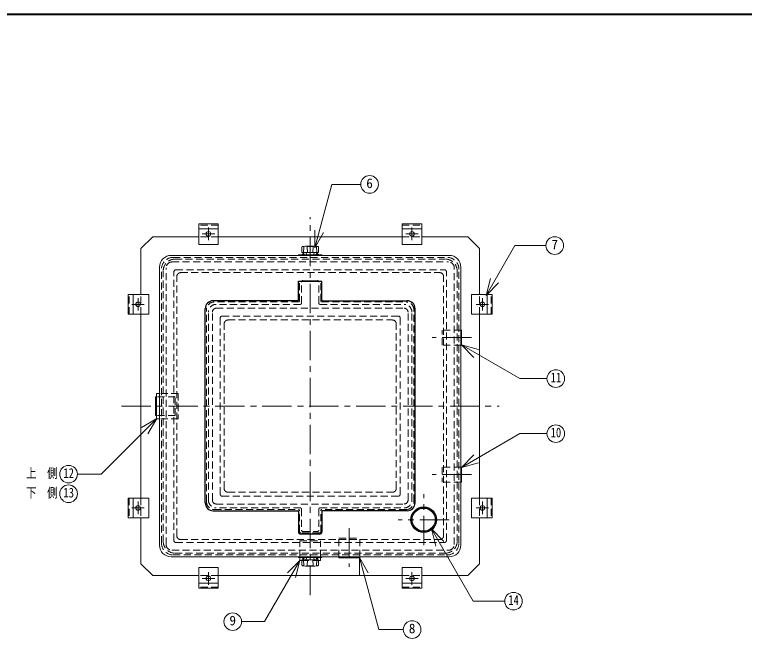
# Model space of a CAD drawing. Units: millimetres at full size, sheet at 1:15; details may follow other scales. Extents: x -3127 to 2948, y -2102 to 2112.
# Drawn here: x -844 to 1020, y 519 to 2112 of the extents above; entities that cross this region are included whole.
import ezdxf
from ezdxf.enums import TextEntityAlignment as Align

# ---------------------------------------------------------------- set-up
doc = ezdxf.new("R2010")
doc.units = ezdxf.units.MM
doc.header["$LTSCALE"] = 15
doc.linetypes.add('CHAIN1', pattern=[8, 5, -1, 1, -1])
doc.linetypes.add('DASHED1', pattern=[1.8, 1.2, -0.6])
doc.layers.add('0-0_ﾚｲﾔ1', color=7, linetype='Continuous', lineweight=18)
doc.styles.add('ＭＳ ゴシック', font='')
doc.styles.get('ＭＳ ゴシック').set_extended_font_data('MS Gothic')

msp = doc.modelspace()

# ---------------------------------------------------------------- linework, layer by layer
at = {"layer": '0-0_ﾚｲﾔ1', "color": 1, "lineweight": 40}
msp.add_line((2948.42, 2112.5), (-3126.58, 2112.5), dxfattribs=at)
at = {"layer": '0-0_ﾚｲﾔ1'}
for p, q in [((-77.42, 1517.2), (-34.11, 1678.84)), ((40.17, 1678.84), (-34.11, 1678.84)), ((-324.08, 1565), (-374.08, 1565)), ((-374.08, 1565), (-374.08, 1525)), ((-324.08, 1565), (-324.08, 1525)), ((-77.42, 1517.2), (-77.42, 1562.2)), ((-77.42, 1517.2), (-54.92, 1556.18)), ((145.92, 1565), (195.92, 1565)), ((145.92, 1565), (145.92, 1525)), ((195.92, 1565), (195.92, 1525)), ((-324.08, 1525), (-374.08, 1525)), ((-110.54, 1505.52), (-110.12, 1518.67)), ((-100.84, 1520.99), (-108.22, 1520.6)), ((-106.01, 1505), (-105.53, 1519.55)), ((-100.32, 1521), (-77.84, 1521)), ((-95.93, 1505), (-96.42, 1519.55)), ((-82.22, 1505), (-81.74, 1519.55)), ((-77.32, 1520.99), (-69.93, 1520.6)), ((-72.14, 1505), (-72.63, 1519.55)), ((-67.62, 1505.52), (-68.04, 1518.67)), ((145.92, 1525), (195.92, 1525)), ((360.25, 1395.23), (433.8, 1522.62)), ((513.37, 1522.62), (433.8, 1522.62)), ((265.92, 1497.5), (-444.08, 1497.5)), ((-119.08, 1497.5), (-119.08, 1499)), ((-59.08, 1499), (-119.08, 1499)), ((-110.04, 1505), (-68.12, 1505)), ((-104.08, 1501), (-109.08, 1501)), ((-109.08, 1501), (-109.08, 1499)), ((-106.58, 1501), (-106.58, 1499)), ((-105.08, 1501), (-105.08, 1502.52)), ((-104.08, 1501), (-104.08, 1499)), ((-98.62, 1499.46), (-99.08, 1505)), ((-79.54, 1499.46), (-79.08, 1505)), ((-74.08, 1501), (-69.08, 1501)), ((-74.08, 1501), (-74.08, 1499)), ((-73.08, 1501), (-73.08, 1502.52)), ((-71.58, 1501), (-71.58, 1499)), ((-69.08, 1501), (-69.08, 1499)), ((-59.08, 1497.5), (-59.08, 1499)), ((-474.08, 1467.5), (-474.08, 757.5)), ((295.92, 1467.5), (295.92, 757.5)), ((360.25, 1395.23), (371.89, 1438.69)), ((360.25, 1395.23), (392.07, 1427.05)), ((-541.58, 1347.5), (-541.58, 1397.5)), ((-541.58, 1397.5), (-501.58, 1397.5)), ((-501.58, 1347.5), (-501.58, 1397.5)), ((323.42, 1347.5), (323.42, 1397.5)), ((363.42, 1397.5), (323.42, 1397.5)), ((363.42, 1347.5), (363.42, 1397.5)), ((-541.58, 1347.5), (-501.58, 1347.5)), ((363.42, 1347.5), (323.42, 1347.5)), ((295.92, 1306.5), (297.77, 1306.5)), ((297.77, 1306.5), (297.77, 1268.5)), ((295.92, 1268.5), (297.77, 1268.5)), ((297.48, 1268.92), (329.3, 1237.1)), ((297.48, 1268.92), (446.63, 1182.81)), ((297.48, 1268.92), (340.95, 1257.27)), ((446.63, 1182.81), (516.01, 1182.81)), ((-482.18, 1145), (-482.18, 1080)), ((-474.08, 1145), (-482.18, 1145)), ((-481.15, 1080.81), (-623.28, 938.69)), ((-481.15, 1080.81), (-520.12, 1058.31)), ((-481.15, 1080.81), (-503.65, 1041.84)), ((-474.08, 1080), (-482.18, 1080)), ((297.48, 956.09), (329.3, 987.91)), ((295.92, 956.5), (297.77, 956.5)), ((297.48, 956.09), (340.95, 967.74)), ((297.77, 918.5), (297.77, 956.5)), ((-623.28, 938.69), (-684.06, 938.69)), ((295.92, 918.5), (297.77, 918.5)), ((-541.58, 877.5), (-541.58, 827.5)), ((-541.58, 877.5), (-501.58, 877.5)), ((-501.58, 877.5), (-501.58, 827.5)), ((323.42, 877.5), (323.42, 827.5)), ((363.42, 877.5), (323.42, 877.5)), ((363.42, 877.5), (363.42, 827.5)), ((-541.58, 827.5), (-501.58, 827.5)), ((363.42, 827.5), (323.42, 827.5)), ((220.68, 798.72), (232.32, 755.25)), ((220.68, 798.72), (252.5, 766.9)), ((265.92, 727.5), (-444.08, 727.5)), ((-119.08, 727.5), (-119.08, 726)), ((-59.08, 727.5), (-59.08, 726)), ((-15.58, 727.5), (-15.58, 725.4)), ((37.42, 727.5), (37.42, 725.4)), ((-115.38, 718.45), (-147.2, 686.64)), ((-115.38, 718.45), (-127.03, 674.99)), ((-59.08, 726), (-119.08, 726)), ((-110.54, 719.49), (-110.12, 706.34)), ((-110.04, 720), (-68.12, 720)), ((-109.08, 724), (-109.08, 726)), ((-104.08, 724), (-109.08, 724)), ((-108.08, 724), (-108.08, 722.49)), ((-108.08, 722.49), (-105.08, 722.49)), ((-106.58, 724), (-106.58, 726)), ((-106.01, 720), (-105.53, 705.46)), ((-105.08, 724), (-105.08, 722.49)), ((-104.08, 724), (-104.08, 726)), ((-98.62, 725.55), (-99.08, 720)), ((-95.93, 720), (-96.42, 705.46)), ((-82.22, 720), (-81.74, 705.46)), ((-79.54, 725.55), (-79.08, 720)), ((-74.08, 724), (-74.08, 726)), ((-74.08, 724), (-69.08, 724)), ((-73.08, 724), (-73.08, 722.49)), ((-72.14, 720), (-72.63, 705.46)), ((-71.58, 724), (-71.58, 726)), ((-69.08, 724), (-69.08, 726)), ((-67.62, 719.49), (-68.04, 706.34)), ((-15.58, 725.4), (37.42, 725.4)), ((36.75, 725.97), (36.75, 680.97)), ((36.75, 725.97), (59.25, 687)), ((36.75, 725.97), (86.11, 541.78)), ((-324.08, 700), (-374.08, 700)), ((-374.08, 660), (-374.08, 700)), ((-324.08, 660), (-324.08, 700)), ((-100.84, 704.02), (-108.22, 704.41)), ((-100.32, 704), (-77.84, 704)), ((-77.32, 704.02), (-69.93, 704.41)), ((145.92, 700), (195.92, 700)), ((145.92, 660), (145.92, 700)), ((195.92, 660), (195.92, 700)), ((-324.08, 660), (-374.08, 660)), ((145.92, 660), (195.92, 660)), ((148.89, 541.78), (86.11, 541.78))]:
    msp.add_line(p, q, dxfattribs=at)
at = {"layer": '0-0_ﾚｲﾔ1', "color": 4, "linetype": 'CHAIN1', "lineweight": 9}
for p, q in [((-89.08, 630), (-89.08, 1595)), ((-349.08, 1568.5), (-349.08, 1536.5)), ((170.92, 1568.5), (170.92, 1536.5)), ((-365.08, 1552.5), (-333.08, 1552.5)), ((186.92, 1552.5), (154.92, 1552.5)), ((-529.08, 1388.5), (-529.08, 1356.5)), ((350.92, 1388.5), (350.92, 1356.5)), ((-545.08, 1372.5), (-513.08, 1372.5)), ((366.92, 1372.5), (334.92, 1372.5)), ((322.77, 1287.5), (222.77, 1287.5)), ((-571.58, 1112.5), (393.42, 1112.5)), ((322.77, 937.5), (222.77, 937.5)), ((200.92, 757.5), (200.92, 887.5)), ((-529.08, 836.5), (-529.08, 868.5)), ((350.92, 836.5), (350.92, 868.5)), ((-545.08, 852.5), (-513.08, 852.5)), ((366.92, 852.5), (334.92, 852.5)), ((265.92, 822.5), (135.92, 822.5)), ((10.92, 800.4), (10.92, 702.4)), ((-365.08, 672.5), (-333.08, 672.5)), ((-349.08, 656.5), (-349.08, 688.5)), ((186.92, 672.5), (154.92, 672.5)), ((170.92, 656.5), (170.92, 688.5))]:
    msp.add_line(p, q, dxfattribs=at)
at = {"layer": '0-0_ﾚｲﾔ1', "color": 4, "lineweight": 9}
for p, q in [((-324.08, 1577.8), (-374.08, 1577.8)), ((-374.08, 1565), (-374.08, 1577.8)), ((-324.08, 1565), (-324.08, 1577.8)), ((145.92, 1577.8), (195.92, 1577.8)), ((145.92, 1565), (145.92, 1577.8)), ((195.92, 1565), (195.92, 1577.8)), ((-521.58, 1515), (-491.58, 1545)), ((-491.58, 1545), (-374.08, 1545)), ((-324.08, 1545), (145.92, 1545)), ((195.92, 1545), (313.42, 1545)), ((313.42, 1545), (343.42, 1515)), ((-521.58, 1397.5), (-521.58, 1515)), ((343.42, 1397.5), (343.42, 1515)), ((-554.37, 1347.5), (-554.37, 1397.5)), ((-541.58, 1397.5), (-554.37, 1397.5)), ((363.42, 1397.5), (376.21, 1397.5)), ((376.21, 1347.5), (376.21, 1397.5)), ((-541.58, 1347.5), (-554.37, 1347.5)), ((-521.58, 877.5), (-521.58, 1347.5)), ((343.42, 877.5), (343.42, 1347.5)), ((363.42, 1347.5), (376.21, 1347.5)), ((-484.18, 1089), (-484.18, 1136)), ((-482.18, 1136), (-484.18, 1136)), ((-482.18, 1089), (-484.18, 1089)), ((-554.37, 877.5), (-554.37, 827.5)), ((-541.58, 877.5), (-554.37, 877.5)), ((363.42, 877.5), (376.21, 877.5)), ((376.21, 877.5), (376.21, 827.5)), ((-541.58, 827.5), (-554.37, 827.5)), ((-521.58, 710), (-521.58, 827.5)), ((343.42, 710), (343.42, 827.5)), ((363.42, 827.5), (376.21, 827.5)), ((-491.58, 680), (-521.58, 710)), ((-67.66, 718.24), (-62.58, 718.24)), ((-62.58, 718.24), (-62.58, 726)), ((343.42, 710), (313.42, 680)), ((-374.08, 680), (-491.58, 680)), ((145.92, 680), (-324.08, 680)), ((313.42, 680), (195.92, 680)), ((-374.08, 660), (-374.08, 647.21)), ((-324.08, 660), (-324.08, 647.21)), ((145.92, 660), (145.92, 647.21)), ((195.92, 660), (195.92, 647.21)), ((-324.08, 647.21), (-374.08, 647.21)), ((145.92, 647.21), (195.92, 647.21))]:
    msp.add_line(p, q, dxfattribs=at)
at = {"layer": '0-0_ﾚｲﾔ1', "color": 4, "linetype": 'DASHED1', "lineweight": 9}
for p, q in [((-324.08, 1574.94), (-374.08, 1574.94)), ((145.92, 1574.94), (195.92, 1574.94)), ((-324.08, 1545), (-374.08, 1545)), ((145.92, 1545), (195.92, 1545)), ((-439.08, 1492.5), (260.92, 1492.5)), ((-442.27, 1480.69), (264.11, 1480.69)), ((-434.57, 1487.99), (256.41, 1487.99)), ((-469.08, 762.5), (-469.08, 1462.5)), ((-464.57, 767.02), (-464.57, 1457.99)), ((-457.27, 759.32), (-457.27, 1465.69)), ((-437.27, 769.32), (-437.27, 1455.69)), ((-432.27, 1460.69), (254.11, 1460.69)), ((259.11, 769.32), (259.11, 1455.69)), ((279.11, 759.32), (279.11, 1465.69)), ((286.41, 767.02), (286.41, 1457.99)), ((290.92, 762.5), (290.92, 1462.5)), ((-429.97, 781.61), (-429.97, 1443.4)), ((-419.97, 1453.4), (241.81, 1453.4)), ((251.81, 781.61), (251.81, 1443.4)), ((-551.52, 1347.5), (-551.52, 1397.5)), ((-521.58, 1347.5), (-521.58, 1397.5)), ((343.42, 1347.5), (343.42, 1397.5)), ((373.36, 1347.5), (373.36, 1397.5)), ((247.77, 1268.5), (247.77, 1306.5)), ((295.92, 1306.5), (247.77, 1306.5)), ((295.92, 1268.5), (247.77, 1268.5)), ((-426.18, 1145), (-474.08, 1145)), ((-426.18, 1145), (-426.18, 1080)), ((-434.18, 1136), (-482.18, 1136)), ((-434.18, 1089), (-434.18, 1136)), ((-434.18, 1089), (-482.18, 1089)), ((-426.18, 1080), (-474.08, 1080)), ((247.77, 956.5), (247.77, 918.5)), ((295.92, 956.5), (247.77, 956.5)), ((295.92, 918.5), (247.77, 918.5)), ((-551.52, 877.5), (-551.52, 827.5)), ((-521.58, 877.5), (-521.58, 827.5)), ((343.42, 877.5), (343.42, 827.5)), ((373.36, 877.5), (373.36, 827.5)), ((-419.97, 771.61), (241.81, 771.61)), ((-115.58, 768.24), (-62.58, 768.24)), ((-115.58, 726), (-115.58, 768.24)), ((-62.58, 726), (-62.58, 768.24)), ((-15.58, 775.4), (37.42, 775.4)), ((-15.58, 727.5), (-15.58, 775.4)), ((37.42, 727.5), (37.42, 775.4)), ((-432.27, 764.32), (254.11, 764.32)), ((-442.27, 744.32), (264.11, 744.32)), ((-439.08, 732.5), (260.92, 732.5)), ((-434.57, 737.02), (256.41, 737.02)), ((-110.5, 718.24), (-67.66, 718.24)), ((-324.08, 680), (-374.08, 680)), ((145.92, 680), (195.92, 680)), ((-324.08, 650.07), (-374.08, 650.07)), ((145.92, 650.07), (195.92, 650.07))]:
    msp.add_line(p, q, dxfattribs=at)
at = {"layer": '0-0_ﾚｲﾔ1', "color": 5, "lineweight": 25}
for p, q in [((-119.08, 1431.5), (-59.08, 1431.5)), ((-119.08, 1383), (-119.08, 1431.5)), ((-108.08, 1432.5), (-70.08, 1432.5)), ((-59.08, 1383), (-59.08, 1431.5)), ((-120.58, 1381.5), (-337.08, 1381.5)), ((-57.58, 1381.5), (158.92, 1381.5)), ((-357.08, 865.5), (-357.08, 1361.5)), ((178.92, 865.5), (178.92, 1361.5)), ((-337.08, 845.5), (-120.58, 845.5)), ((-119.08, 844), (-119.08, 791.5)), ((-59.08, 844), (-59.08, 791.5)), ((158.92, 845.5), (-57.58, 845.5)), ((-65.08, 785.5), (-113.08, 785.5))]:
    msp.add_line(p, q, dxfattribs=at)
at = {"layer": '0-0_ﾚｲﾔ1', "linetype": 'DASHED1'}
for p, q in [((-116.08, 1381.5), (-116.08, 1431.5)), ((-111.08, 1375.5), (-111.08, 1429.5)), ((-67.08, 1375.5), (-67.08, 1429.5)), ((-62.08, 1381.5), (-62.08, 1431.5)), ((-119.08, 1378.5), (-334.08, 1378.5)), ((-114.08, 1372.5), (-329.08, 1372.5)), ((-329.08, 1362.5), (150.92, 1362.5)), ((-64.08, 1372.5), (150.92, 1372.5)), ((-59.08, 1378.5), (155.92, 1378.5)), ((-354.08, 868.5), (-354.08, 1358.5)), ((-349.08, 872.5), (-349.08, 1352.5)), ((-339.08, 872.5), (-339.08, 1352.5)), ((160.92, 872.5), (160.92, 1352.5)), ((170.92, 872.5), (170.92, 1352.5)), ((175.92, 868.5), (175.92, 1358.5)), ((-319.08, 887.5), (-319.08, 1337.5)), ((-314.08, 1342.5), (135.92, 1342.5)), ((-299.08, 1332.5), (120.92, 1332.5)), ((140.92, 887.5), (140.92, 1337.5)), ((-309.08, 902.5), (-309.08, 1322.5)), ((130.92, 902.5), (130.92, 1322.5)), ((-314.08, 882.5), (135.92, 882.5)), ((-299.08, 892.5), (120.92, 892.5)), ((-329.08, 862.5), (150.92, 862.5)), ((-334.08, 848.5), (-119.08, 848.5)), ((-114.08, 852.5), (-329.08, 852.5)), ((-116.08, 791.5), (-116.08, 845.5)), ((-111.08, 849.5), (-111.08, 795.5)), ((-67.08, 849.5), (-67.08, 795.5)), ((-64.08, 852.5), (150.92, 852.5)), ((-62.08, 791.5), (-62.08, 845.5)), ((155.92, 848.5), (-59.08, 848.5)), ((-65.08, 788.5), (-113.08, 788.5)), ((-108.08, 792.5), (-70.08, 792.5))]:
    msp.add_line(p, q, dxfattribs=at)
at = {"layer": '0-0_ﾚｲﾔ1'}
for points in [[(-108.08, 1501), (-108.08, 1502.52), (-105.08, 1502.52)], [(-70.08, 1501), (-70.08, 1502.52), (-73.08, 1502.52)], [(297.48, 956.09), (446.63, 1042.2), (516.01, 1042.2)], [(220.68, 798.72), (327.08, 614.42), (407.89, 614.42)], [(-115.38, 718.45), (-205.69, 562.04), (-264.6, 562.04)], [(-70.08, 724), (-70.08, 722.49), (-73.08, 722.49)]]:
    msp.add_lwpolyline(points, dxfattribs=at)
at = {"layer": '0-0_ﾚｲﾔ1', "color": 4, "lineweight": 9}
msp.add_lwpolyline([(-115.58, 726), (-115.58, 718.24), (-110.5, 718.24)], dxfattribs=at)
at = {"layer": '0-0_ﾚｲﾔ1'}
for centre, radius in [((62.67, 1678.84), 22.5), ((-349.08, 1552.5), 6), ((170.92, 1552.5), 6), ((535.87, 1522.62), 22.5), ((-529.08, 1372.5), 6), ((350.92, 1372.5), 6), ((538.51, 1182.81), 22.5), ((538.51, 1042.2), 22.5), ((-706.56, 938.69), 22.5), ((-706.56, 888.69), 22.5), ((-529.08, 852.5), 6), ((350.92, 852.5), 6), ((-349.08, 672.5), 6), ((170.92, 672.5), 6), ((430.39, 614.42), 22.5), ((-287.1, 562.04), 22.5), ((171.39, 541.78), 22.5)]:
    msp.add_circle(centre, radius, dxfattribs=at)
at = {"layer": '0-0_ﾚｲﾔ1', "color": 5, "lineweight": 25}
for radius in [32.5, 29.7]:
    msp.add_circle((200.92, 822.5), radius, dxfattribs=at)
at = {"layer": '0-0_ﾚｲﾔ1'}
for centre, radius, start, end in [((-108.12, 1518.6), 2, 93.01913, 178.15415), ((-108.58, 1517.94), 2.07, 93.02757, 128.73305), ((-108.5, 1510.05), 9.96, 72.62002, 91.09064), ((-100.32, 1511), 10, 90, 93.01913), ((-95.92, 1519.57), 0.5, 97.29873, 181.90915), ((-89.08, 1466.17), 54.34, 82.70127, 97.29873), ((-82.24, 1519.57), 0.5, 358.09085, 82.70127), ((-77.84, 1511), 10, 86.98087, 90), ((-69.65, 1510.05), 9.96, 88.90936, 107.37998), ((-70.04, 1518.6), 2, 1.84585, 86.98087), ((-69.57, 1517.94), 2.07, 51.26695, 86.97243), ((-444.08, 1467.5), 30, 90, 180), ((-110.04, 1505.5), 0.5, 178.15415, 270), ((-98.12, 1499.5), 0.5, 184.76364, 270), ((-80.04, 1499.5), 0.5, 270, 355.23636), ((-68.12, 1505.5), 0.5, 270, 1.84585), ((265.92, 1467.5), 30, 0, 90), ((-444.08, 757.5), 30, 180, 270), ((265.92, 757.5), 30, 270, 0), ((-110.04, 719.5), 0.5, 90, 181.84585), ((-98.12, 725.5), 0.5, 90, 175.23636), ((-80.04, 725.5), 0.5, 4.76364, 90), ((-68.12, 719.5), 0.5, 358.15415, 90), ((-108.12, 706.41), 2, 181.84585, 266.98087), ((-108.58, 707.07), 2.07, 231.26695, 266.97243), ((-108.5, 714.96), 9.96, 268.90936, 287.37998), ((-100.32, 714), 10, 266.98087, 270), ((-95.92, 705.44), 0.5, 178.09085, 262.70127), ((-89.08, 758.84), 54.34, 262.70127, 277.29873), ((-82.24, 705.44), 0.5, 277.29873, 1.90915), ((-77.84, 714), 10, 270, 273.01913), ((-69.65, 714.96), 9.96, 252.62002, 271.09064), ((-70.04, 706.41), 2, 273.01913, 358.15415), ((-69.57, 707.07), 2.07, 273.02757, 308.73305)]:
    msp.add_arc(centre, radius, start, end, dxfattribs=at)
at = {"layer": '0-0_ﾚｲﾔ1', "color": 4, "linetype": 'DASHED1', "lineweight": 9}
for centre, radius, start, end in [((-439.08, 1462.5), 30, 90, 180), ((260.92, 1462.5), 30, 0, 90), ((-434.57, 1457.99), 30, 90, 180), ((-442.27, 1465.69), 15, 90, 180), ((256.41, 1457.99), 30, 0, 90), ((264.11, 1465.69), 15, 0, 90), ((-432.27, 1455.69), 5, 90, 180), ((254.11, 1455.69), 5, 0, 90), ((-419.97, 1443.4), 10, 90, 180), ((241.81, 1443.4), 10, 0, 90), ((-434.57, 767.02), 30, 180, 270), ((-432.27, 769.32), 5, 180, 270), ((-419.97, 781.61), 10, 180, 270), ((241.81, 781.61), 10, 270, 0), ((254.11, 769.32), 5, 270, 0), ((256.41, 767.02), 30, 270, 0), ((-439.08, 762.5), 30, 180, 270), ((-442.27, 759.32), 15, 180, 270), ((260.92, 762.5), 30, 270, 0), ((264.11, 759.32), 15, 270, 0)]:
    msp.add_arc(centre, radius, start, end, dxfattribs=at)
at = {"layer": '0-0_ﾚｲﾔ1', "linetype": 'DASHED1'}
for centre, radius, start, end in [((-108.08, 1429.5), 3, 138.18969, 180), ((-70.08, 1429.5), 3, 0, 41.81031), ((-119.08, 1381.5), 3, 270, 0), ((-59.08, 1381.5), 3, 180, 270), ((-334.08, 1358.5), 20, 90, 180), ((-329.08, 1352.5), 20, 90, 180), ((-329.08, 1352.5), 10, 90, 180), ((-114.08, 1375.5), 3, 270, 0), ((-64.08, 1375.5), 3, 180, 270), ((150.92, 1352.5), 20, 0, 90), ((150.92, 1352.5), 10, 0, 90), ((155.92, 1358.5), 20, 0, 90), ((-314.08, 1337.5), 5, 90, 180), ((-299.08, 1322.5), 10, 90, 180), ((120.92, 1322.5), 10, 0, 90), ((135.92, 1337.5), 5, 0, 90), ((-299.08, 902.5), 10, 180, 270), ((120.92, 902.5), 10, 270, 0), ((-314.08, 887.5), 5, 180, 270), ((135.92, 887.5), 5, 270, 0), ((-334.08, 868.5), 20, 180, 270), ((-329.08, 872.5), 20, 180, 270), ((-329.08, 872.5), 10, 180, 270), ((150.92, 872.5), 10, 270, 0), ((150.92, 872.5), 20, 270, 0), ((155.92, 868.5), 20, 270, 0), ((-119.08, 845.5), 3, 0, 90), ((-114.08, 849.5), 3, 0, 90), ((-64.08, 849.5), 3, 90, 180), ((-59.08, 845.5), 3, 90, 180), ((-113.08, 791.5), 3, 180, 270), ((-108.08, 795.5), 3, 180, 270), ((-70.08, 795.5), 3, 270, 0), ((-65.08, 791.5), 3, 270, 0)]:
    msp.add_arc(centre, radius, start, end, dxfattribs=at)
at = {"layer": '0-0_ﾚｲﾔ1', "color": 5, "lineweight": 25}
for centre, radius, start, end in [((-108.08, 1429.5), 3, 90, 138.18969), ((-70.08, 1429.5), 3, 41.81031, 90), ((-337.08, 1361.5), 20, 90, 180), ((-120.58, 1383), 1.5, 270, 0), ((-57.58, 1383), 1.5, 180, 270), ((158.92, 1361.5), 20, 0, 90), ((-337.08, 865.5), 20, 180, 270), ((158.92, 865.5), 20, 270, 0), ((-120.58, 844), 1.5, 0, 90), ((-57.58, 844), 1.5, 90, 180), ((-113.08, 791.5), 6, 180, 270), ((-65.08, 791.5), 6, 270, 0)]:
    msp.add_arc(centre, radius, start, end, dxfattribs=at)

# ---------------------------------------------------------------- texts
at = {"layer": '0-0_ﾚｲﾔ1', "style": 'ＭＳ ゴシック'}
for s, p in [('6', (54.23, 1661.97)), ('7', (527.43, 1505.74)), ('9', (-295.54, 545.17)), ('8', (162.95, 524.9))]:
    msp.add_text(s, height=24.74, dxfattribs=at).set_placement(p, align=Align.BOTTOM_LEFT)
at = {"layer": '0-0_ﾚｲﾔ1', "style": 'ＭＳ ゴシック', "width": 0.8}
for s, p in [('11', (525.38, 1165.93)), ('10', (525.38, 1025.33)), ('上\u3000側', (-815.31, 921.81)), ('12', (-719.69, 921.81)), ('下\u3000側', (-815.31, 871.81)), ('13', (-719.69, 871.81)), ('14', (417.27, 597.55))]:
    msp.add_text(s, height=24.74, dxfattribs=at).set_placement(p, align=Align.BOTTOM_LEFT)

doc.saveas('drawing.dxf')
